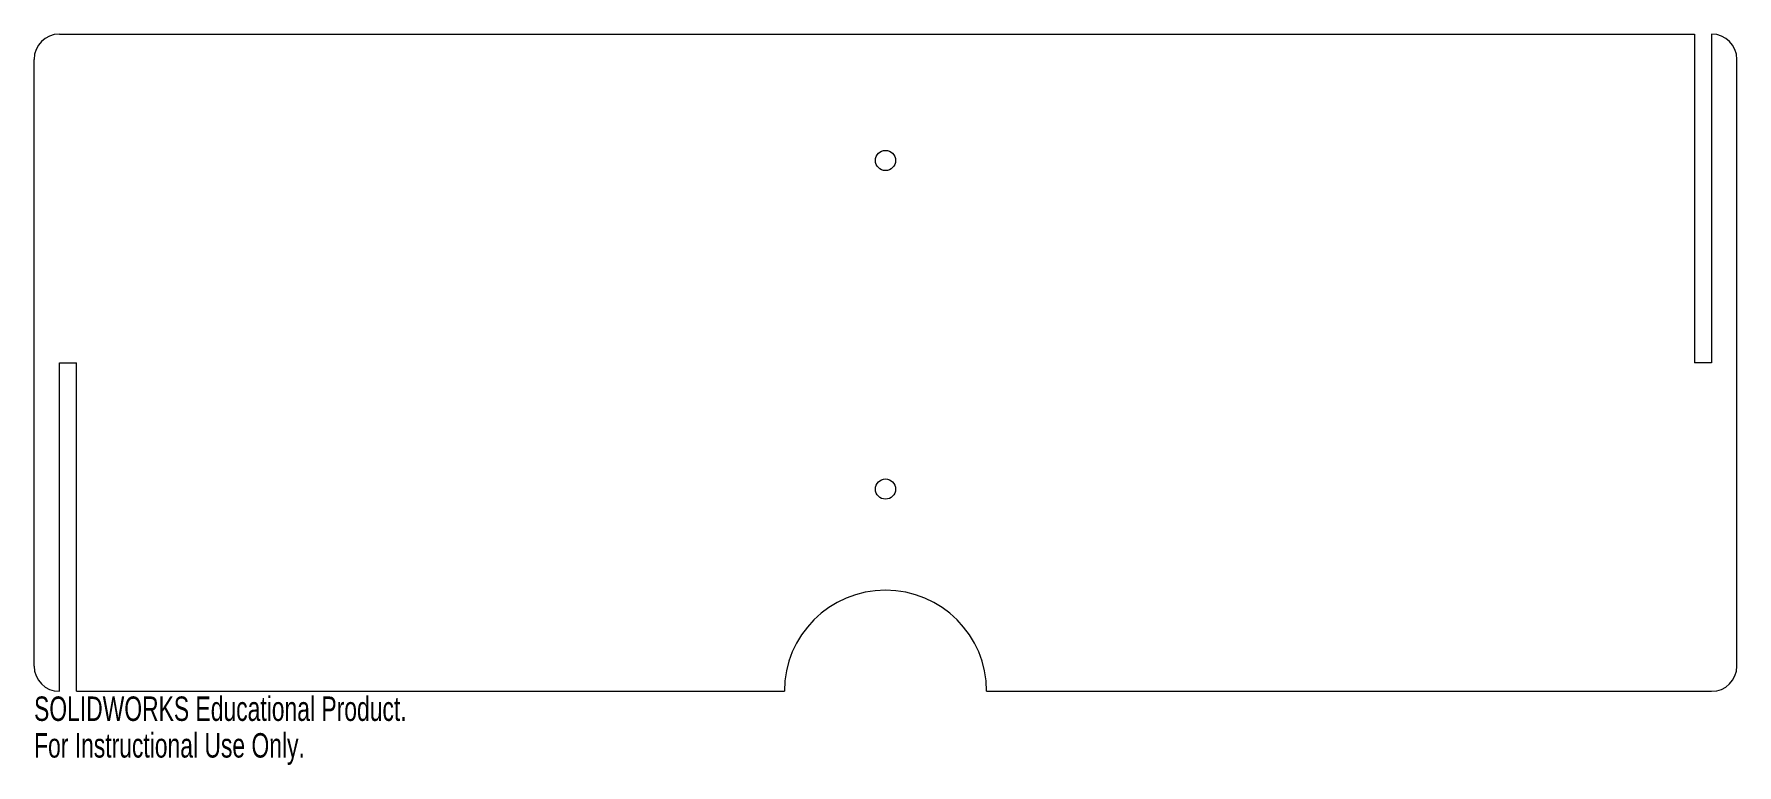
# Model space of a CAD drawing. Header units: millimetres. Extents: x 0 to 337, y -15 to 130.
import ezdxf

# ---------------------------------------------------------------- set-up
doc = ezdxf.new("R2010")
doc.units = ezdxf.units.MM
doc.styles.add('SLDTEXTSTYLE0', font='TXT', dxfattribs={"width": 0.7})

msp = doc.modelspace()

# ---------------------------------------------------------------- linework, layer by layer
at = {"color": 7, "linetype": 'Continuous', "lineweight": 15}
for p, q in [((5, 130), (328.4, 130)), ((328.4, 130), (328.4, 65)), ((331.8, 130), (331.8, 65)), ((0, 5), (0, 125)), ((336.8, 5), (336.8, 125)), ((5, 0), (5, 65)), ((5, 65), (8.4, 65)), ((8.4, 0), (8.4, 65)), ((331.8, 65), (328.4, 65)), ((8.4, 0), (148.4, 0)), ((188.4, 0), (331.8, 0))]:
    msp.add_line(p, q, dxfattribs=at)
for centre in [(168.4, 105), (168.4, 40)]:
    msp.add_circle(centre, 2, dxfattribs=at)
for centre, radius, start, end in [((5, 125), 5, 90, 180), ((331.8, 125), 5, 0, 90), ((168.4, 0), 20, 0, 180), ((5, 5), 5, 180, 270), ((331.8, 5), 5, 270, 0)]:
    msp.add_arc(centre, radius, start, end, dxfattribs=at)

# ---------------------------------------------------------------- texts
at = {"color": 7, "linetype": 'Continuous', "char_height": 4.8336, "attachment_point": 1, "style": 'SLDTEXTSTYLE0'}
for s, insert in [('SOLIDWORKS Educational Product.', (0, -1.02)), ('For Instructional Use Only.', (0, -8.27))]:
    msp.add_mtext(s, dxfattribs=dict(at, insert=insert))

doc.saveas('drawing.dxf')
